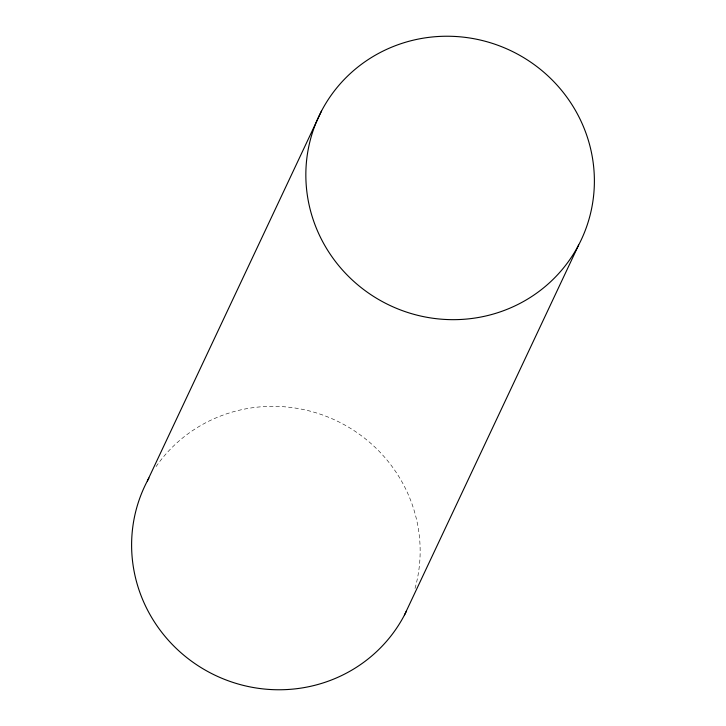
<?xml version="1.0" encoding="UTF-8"?>
<svg xmlns="http://www.w3.org/2000/svg" width="726" height="726" viewBox="0 0 726 726"><rect width="100%" height="100%" fill="white"/><g stroke="black" fill="none" stroke-linecap="round" stroke-linejoin="round"><path stroke-width="0.54" stroke-dasharray="3.63 2.72" d="M156.036 466.637A144.991 140.98 25.2 0 1 336.755 420.88A144.991 140.98 25.2 0 1 414.501 590.247"/><path stroke-width="1.09" d="M147.351 480.975L321.582 110.878M404.418 615.122L578.649 245.025A144.991 140.98 25.2 0 0 442.597 36.3A144.991 140.98 25.2 0 0 329.105 252.53A144.991 140.98 25.2 0 0 578.649 245.025M406.415 611.156A144.991 140.98 25.2 0 1 210.867 673.156A144.991 140.98 25.2 0 1 148.93 478.044"/></g></svg>
